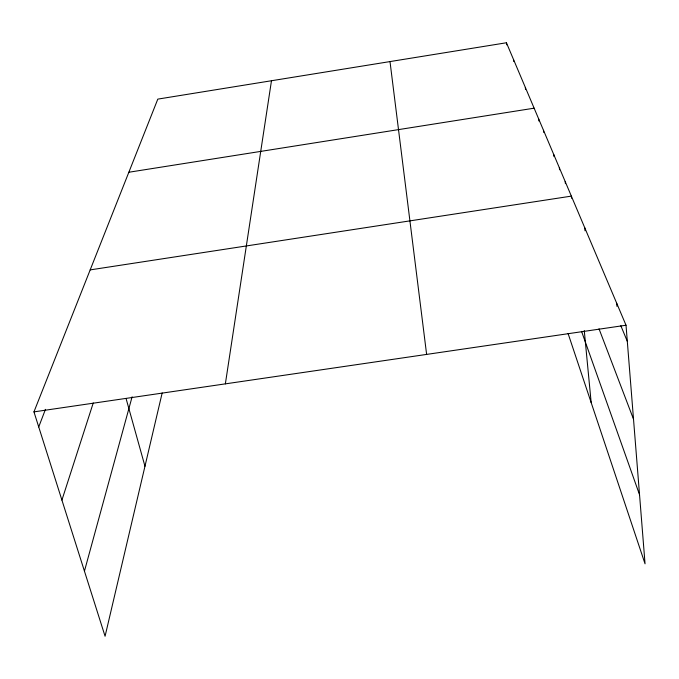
<?xml version="1.0" encoding="UTF-8"?>
<svg xmlns="http://www.w3.org/2000/svg" width="679" height="679" viewBox="0 0 679 679"><rect width="100%" height="100%" fill="white"/><g stroke="black" fill="none" stroke-linecap="round" stroke-linejoin="round"><path stroke-width="1.02" d="M225.36 383.864L271.473 80.742M162.171 392.946L105.075 636.24L33.95 411.873L157.808 99.117L506.432 42.76L626.021 325.233L645.05 563.825L568.094 333.55M84.442 571.141L132.108 396.808M61.916 500.1L93.252 402.936M38.728 426.947L45.451 409.352M128.84 172.245L534.127 108.182M90.18 269.894L571.362 196.121L571.565 198.226M33.95 411.873L626.021 325.233M620.827 325.708L627.303 341.299M599.022 328.823L633.515 419.206M581.58 331.403L639.542 494.736M126.116 398.683L144.966 466.252M390.001 61.585L426.624 354.413M506.432 42.76L506.67 44.848M513.519 59.489L513.74 61.458M525.334 87.396L525.554 89.475M538.702 118.986L538.914 121.006M543.497 130.309L543.709 132.363M553.809 154.659L554.005 156.628M559.36 167.764L559.555 169.784M565.2 181.573L565.403 183.636M584.263 330.588L591.171 402.596M584.738 227.728L585.026 230.792M616.693 303.207L616.956 306.348"/></g></svg>
